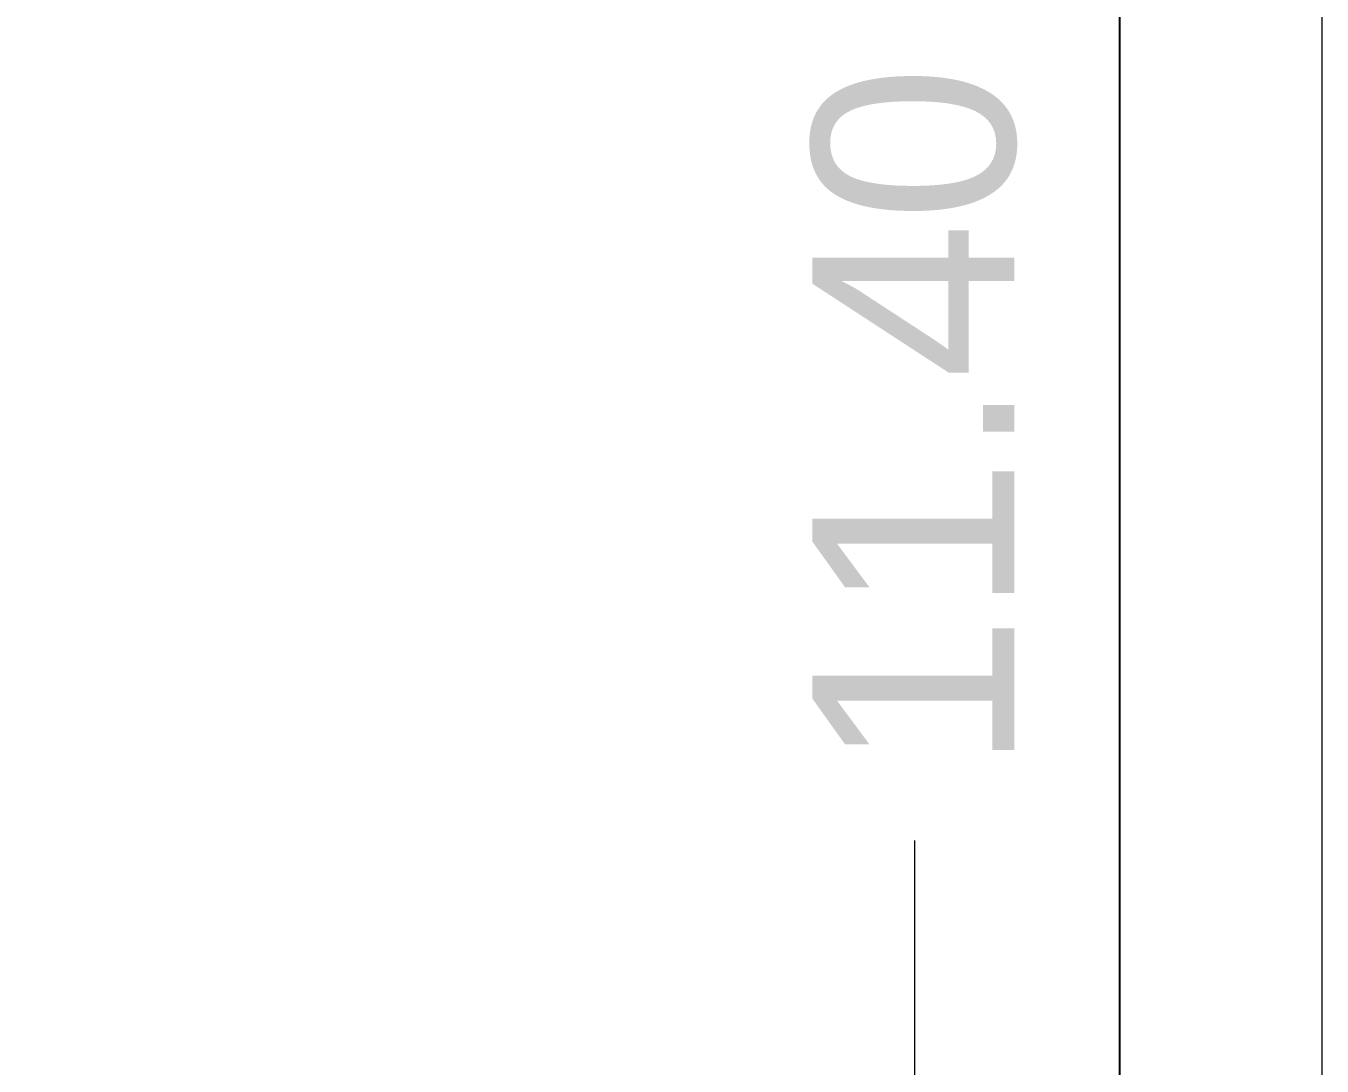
# Model space of a CAD drawing. Header units: metres. Extents: x -355 to 973, y -73 to 238.
# Drawn here: x 730.535 to 731.818, y 166.619 to 167.648 of the extents above; entities that cross this region are included whole.
import ezdxf

# ---------------------------------------------------------------- set-up
doc = ezdxf.new("R2010")
doc.units = ezdxf.units.M
doc.header["$LTSCALE"] = 3
doc.header["$MEASUREMENT"] = 0
doc.linetypes.add('1', pattern=[30, 6, 6, 6, 6, 6])
doc.layers.add('05', color=21, linetype='Continuous', lineweight=5)
doc.styles.get("Standard").update_dxf_attribs({"font": 'arial.ttf'})
doc.dimstyles.new('ahmad', dxfattribs={"dimtxt": 0.2, "dimasz": 0.1375, "dimexe": 0, "dimexo": 0.0625, "dimgap": 0.09, "dimtad": 0, "dimzin": 0, "dimdsep": 46, "dimtxsty": 'Standard', "dimblk": 'OBLIQUE', "dimcen": 0.09, "dimclrd": 245, "dimclrt": 61, "dimadec": 0, "dimazin": 0, "dimtfac": 1, "dimtofl": 0, "dimtmove": 0, "dimatfit": 3, "dimldrblk": 'OBLIQUE', "dimfxl": 0, "dimfxlon": 1, "dimtolj": 1, "dimtzin": 0, "dimlwd": 13, "dimarcsym": 0})

# ---------------------------------------------------------------- blocks, each defined once
blk = doc.blocks.new('_Oblique')
at = {"color": 0, "linetype": 'ByBlock', "lineweight": -2}
blk.add_line((-0.5, -0.5), (0.5, 0.5), dxfattribs=at)
blk = doc.blocks.new('*D307')
at = {"color": 245, "lineweight": 13, "transparency": 16777216}
for p, q in [((731.4148, 172.9603), (731.4148, 167.678)), ((731.4148, 161.5603), (731.4148, 166.8426))]:
    blk.add_line(p, q, dxfattribs=at)
at = {"layer": 'Defpoints', "color": 0, "transparency": 16777216}
for p in [(731.6178, 172.9603), (731.4148, 161.5603), (731.6148, 161.5603)]:
    blk.add_point(p, dxfattribs=at)
at = {"color": 245, "lineweight": 13, "transparency": 16777216, "xscale": 0.1375, "yscale": 0.1375, "zscale": 0.1375}
for p, rotation in [((731.4148, 172.9603), 90), ((731.4148, 161.5603), 270)]:
    blk.add_blockref('_Oblique', p, dxfattribs=dict(at, rotation=rotation))
at = {"color": 61, "transparency": 16777216, "insert": (731.4148, 167.2603), "char_height": 0.2, "attachment_point": 5, "rotation": 90}
blk.add_mtext('\\A1;11.40', dxfattribs=at)

msp = doc.modelspace()

# ---------------------------------------------------------------- linework, layer by layer
msp.add_line((731.6178, 162.5603), (731.6178, 172.9603))
at = {"layer": '05', "color": 0, "linetype": '1'}
for points in [[(731.8178, 161.1603), (731.8178, 178.1603), (718.9408, 178.1603), (718.9408, 161.1603)], [(731.6178, 161.1603), (731.6178, 177.9603), (719.1408, 177.9603), (719.1408, 161.1603)]]:
    msp.add_lwpolyline(points, dxfattribs=at)

# ---------------------------------------------------------------- dimensions: what is measured, and where the dimension line sits
dim = msp.add_linear_dim(base=(731.4148, 161.5603), p1=(731.6178, 172.9603), p2=(731.6148, 161.5603), angle=90, dimstyle='ahmad')
dim.commit()
dim.dimension.update_dxf_attribs({"geometry": '*D307', "text_midpoint": (731.4148, 167.2603)})

doc.saveas('drawing.dxf')
